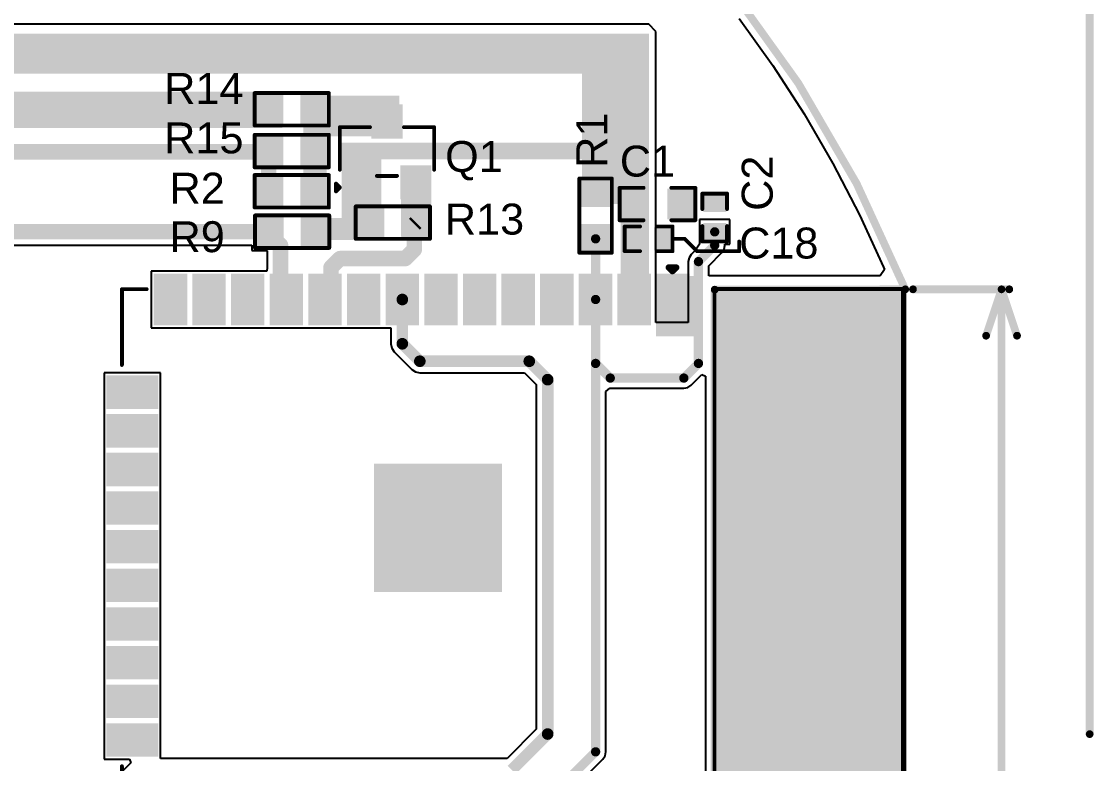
# Model space of a CAD drawing. Header units: inches. Extents: x -5 to 433, y -20 to 71.
# Drawn here: x 55.97 to 91.19, y 32.96 to 57.34 of the extents above; entities that cross this region are included whole.
import ezdxf

# ---------------------------------------------------------------- set-up
doc = ezdxf.new("R2010")
doc.units = ezdxf.units.IN
for name, color, linetype in [('Board Outline', 216, 'Continuous'), ('Deimensions', 6, 'Continuous'), ('Keep-Out Layer', 6, 'Continuous'), ('Multi-Layer', 9, 'Continuous'), ('Top Layer', 1, 'Continuous'), ('Top Overlay', 2, 'Continuous'), ('Top Paste', 8, 'Continuous'), ('Top Solder', 216, 'Continuous')]:
    doc.layers.add(name, color=color, linetype=linetype)
doc.styles.add('Arial', font='', dxfattribs={"height": 0.2})
doc.styles.get('Arial').set_extended_font_data('Arial')

# ---------------------------------------------------------------- blocks, each defined once
blk = doc.blocks.new('R___0603_3')
at = {"layer": 'Top Layer'}
for points in [[(-0.381, 0.4445), (-0.381, -0.4445), (-1.143, -0.4445), (-1.143, 0.4445)], [(1.143, 0.4445), (1.143, -0.4445), (0.381, -0.4445), (0.381, 0.4445)]]:
    blk.add_hatch(color=1, dxfattribs=at).paths.add_polyline_path(points)
at = {"layer": 'Top Paste'}
for points in [[(-0.381, 0.4445), (-0.381, -0.4445), (-1.143, -0.4445), (-1.143, 0.4445)], [(1.143, 0.4445), (1.143, -0.4445), (0.381, -0.4445), (0.381, 0.4445)]]:
    blk.add_hatch(color=8, dxfattribs=at).paths.add_polyline_path(points)
at = {"layer": 'Top Solder'}
for points in [[(-0.2794, 0.5461), (-0.2794, -0.5461), (-1.2446, -0.5461), (-1.2446, 0.5461)], [(1.2446, 0.5461), (1.2446, -0.5461), (0.2794, -0.5461), (0.2794, 0.5461)]]:
    blk.add_hatch(color=216, dxfattribs=at).paths.add_polyline_path(points)
at = {"layer": 'Top Overlay', "const_width": 0.127}
for points in [[(-1.2192, 0.5334), (-1.2192, -0.5334)], [(1.2192, 0.5334), (-1.2192, 0.5334)], [(1.2192, 0.5334), (1.2192, -0.5334)], [(1.2192, -0.5334), (-1.2192, -0.5334)]]:
    blk.add_lwpolyline(points, dxfattribs=at)
at = {"layer": 'Top Overlay', "const_width": 0.0635}
for points in [[(-1.25095, 0.5334, 1), (-1.18745, 0.5334, 1)], [(-1.25095, 0.5334, 1), (-1.18745, 0.5334, 1)], [(1.18745, 0.5334, 1), (1.25095, 0.5334, 1)], [(1.18745, 0.5334, 1), (1.25095, 0.5334, 1)], [(-1.25095, -0.5334, 1), (-1.18745, -0.5334, 1)], [(-1.25095, -0.5334, 1), (-1.18745, -0.5334, 1)], [(1.18745, -0.5334, 1), (1.25095, -0.5334, 1)], [(1.18745, -0.5334, 1), (1.25095, -0.5334, 1)]]:
    blk.add_lwpolyline(points, format="xyb", close=True, dxfattribs=at)
blk = doc.blocks.new('R___0603_7')
at = {"layer": 'Top Layer'}
for points in [[(-0.381, 0.4445), (-0.381, -0.4445), (-1.143, -0.4445), (-1.143, 0.4445)], [(1.143, 0.4445), (1.143, -0.4445), (0.381, -0.4445), (0.381, 0.4445)]]:
    blk.add_hatch(color=1, dxfattribs=at).paths.add_polyline_path(points)
at = {"layer": 'Top Paste'}
for points in [[(-0.381, 0.4445), (-0.381, -0.4445), (-1.143, -0.4445), (-1.143, 0.4445)], [(1.143, 0.4445), (1.143, -0.4445), (0.381, -0.4445), (0.381, 0.4445)]]:
    blk.add_hatch(color=8, dxfattribs=at).paths.add_polyline_path(points)
at = {"layer": 'Top Solder'}
for points in [[(-0.2794, 0.5461), (-0.2794, -0.5461), (-1.2446, -0.5461), (-1.2446, 0.5461)], [(1.2446, 0.5461), (1.2446, -0.5461), (0.2794, -0.5461), (0.2794, 0.5461)]]:
    blk.add_hatch(color=216, dxfattribs=at).paths.add_polyline_path(points)
at = {"layer": 'Top Overlay', "const_width": 0.127}
for points in [[(-1.2192, -0.5334), (-1.2192, 0.5334)], [(1.2192, 0.5334), (-1.2192, 0.5334)], [(1.2192, -0.5334), (1.2192, 0.5334)], [(1.2192, -0.5334), (-1.2192, -0.5334)]]:
    blk.add_lwpolyline(points, dxfattribs=at)
at = {"layer": 'Top Overlay', "const_width": 0.0635}
for points in [[(-1.25095, 0.5334, 1), (-1.18745, 0.5334, 1)], [(-1.25095, 0.5334, 1), (-1.18745, 0.5334, 1)], [(1.18745, 0.5334, 1), (1.25095, 0.5334, 1)], [(1.18745, 0.5334, 1), (1.25095, 0.5334, 1)], [(-1.25095, -0.5334, 1), (-1.18745, -0.5334, 1)], [(-1.25095, -0.5334, 1), (-1.18745, -0.5334, 1)], [(1.18745, -0.5334, 1), (1.25095, -0.5334, 1)], [(1.18745, -0.5334, 1), (1.25095, -0.5334, 1)]]:
    blk.add_lwpolyline(points, format="xyb", close=True, dxfattribs=at)
blk = doc.blocks.new('C___0402_8')
at = {"layer": 'Top Layer'}
for points in [[(-0.699, -0.318), (-0.699, 0.317), (-0.241, 0.317), (-0.241, -0.318)], [(0.241, -0.318), (0.241, 0.317), (0.699, 0.317), (0.699, -0.318)]]:
    blk.add_hatch(color=1, dxfattribs=at).paths.add_polyline_path(points)
at = {"layer": 'Top Paste'}
for points in [[(-0.699, -0.318), (-0.699, 0.317), (-0.241, 0.317), (-0.241, -0.318)], [(0.241, -0.318), (0.241, 0.317), (0.699, 0.317), (0.699, -0.318)]]:
    blk.add_hatch(color=8, dxfattribs=at).paths.add_polyline_path(points)
at = {"layer": 'Top Solder'}
for points in [[(-0.758, -0.377), (-0.758, 0.377), (-0.181, 0.377), (-0.181, -0.377)], [(0.181, -0.377), (0.181, 0.377), (0.758, 0.377), (0.758, -0.377)]]:
    blk.add_hatch(color=216, dxfattribs=at).paths.add_polyline_path(points)
at = {"layer": 'Top Overlay', "const_width": 0.127}
for points in [[(-0.279, 0.406), (-0.787, 0.406)], [(-0.787, -0.406), (-0.787, 0.406)], [(0.787, 0.406), (0.279, 0.406)], [(0.787, -0.406), (0.787, 0.406)], [(-0.279, -0.406), (-0.787, -0.406)], [(0.787, -0.406), (0.279, -0.406)]]:
    blk.add_lwpolyline(points, dxfattribs=at)
at = {"layer": 'Top Overlay', "const_width": 0.0635}
for points in [[(-0.819, 0.406, 1), (-0.756, 0.406, 1)], [(-0.819, 0.406, 1), (-0.756, 0.406, 1)], [(-0.311, 0.406, 1), (-0.248, 0.406, 1)], [(0.248, 0.406, 1), (0.311, 0.406, 1)], [(0.756, 0.406, 1), (0.819, 0.406, 1)], [(0.756, 0.406, 1), (0.819, 0.406, 1)], [(-0.819, -0.406, 1), (-0.756, -0.406, 1)], [(-0.819, -0.406, 1), (-0.756, -0.406, 1)], [(-0.311, -0.406, 1), (-0.248, -0.406, 1)], [(0.248, -0.406, 1), (0.311, -0.406, 1)], [(0.756, -0.406, 1), (0.819, -0.406, 1)], [(0.756, -0.406, 1), (0.819, -0.406, 1)]]:
    blk.add_lwpolyline(points, format="xyb", close=True, dxfattribs=at)
blk = doc.blocks.new('38_SMD_M______10')
at = {"layer": 'Keep-Out Layer'}
blk.add_hatch(color=6, dxfattribs=at).paths.add_polyline_path([(-9.043, 10.287), (9.042, 10.287), (9.042, 16.383), (-9.043, 16.383)])
at = {"layer": 'Top Layer'}
for points in [[(-9.5, 9.33), (-8, 9.33), (-8, 8.43), (-9.5, 8.43)], [(8, 9.33), (9.5, 9.33), (9.5, 8.43), (8, 8.43)], [(-9.5, 8.06), (-8, 8.06), (-8, 7.16), (-9.5, 7.16)], [(8, 8.06), (9.5, 8.06), (9.5, 7.16), (8, 7.16)], [(-9.5, 6.79), (-8, 6.79), (-8, 5.89), (-9.5, 5.89)], [(8, 6.79), (9.5, 6.79), (9.5, 5.89), (8, 5.89)], [(-9.5, 5.52), (-8, 5.52), (-8, 4.62), (-9.5, 4.62)], [(8, 5.52), (9.5, 5.52), (9.5, 4.62), (8, 4.62)], [(-9.5, 4.25), (-8, 4.25), (-8, 3.35), (-9.5, 3.35)], [(8, 4.25), (9.5, 4.25), (9.5, 3.35), (8, 3.35)], [(-9.5, 2.98), (-8, 2.98), (-8, 2.08), (-9.5, 2.08)], [(-3.1, 3.01), (-2.2, 3.01), (-2.2, 2.11), (-3.1, 2.11)], [(-1.7, 3.01), (-0.8, 3.01), (-0.8, 2.11), (-1.7, 2.11)], [(-0.3, 3.01), (0.6, 3.01), (0.6, 2.11), (-0.3, 2.11)], [(8, 2.98), (9.5, 2.98), (9.5, 2.08), (8, 2.08)], [(-9.5, 1.71), (-8, 1.71), (-8, 0.81), (-9.5, 0.81)], [(-3.1, 1.61), (-2.2, 1.61), (-2.2, 0.71), (-3.1, 0.71)], [(-1.7, 1.61), (-0.8, 1.61), (-0.8, 0.71), (-1.7, 0.71)], [(-0.3, 1.61), (0.6, 1.61), (0.6, 0.71), (-0.3, 0.71)], [(8, 1.71), (9.5, 1.71), (9.5, 0.81), (8, 0.81)], [(-9.5, 0.44), (-8, 0.44), (-8, -0.46), (-9.5, -0.46)], [(8, 0.44), (9.5, 0.44), (9.5, -0.46), (8, -0.46)], [(-3.1, 0.21), (-2.2, 0.21), (-2.2, -0.69), (-3.1, -0.69)], [(-1.7, 0.21), (-0.8, 0.21), (-0.8, -0.69), (-1.7, -0.69)], [(-0.3, 0.21), (0.6, 0.21), (0.6, -0.69), (-0.3, -0.69)], [(-9.5, -0.83), (-8, -0.83), (-8, -1.73), (-9.5, -1.73)], [(8, -0.83), (9.5, -0.83), (9.5, -1.73), (8, -1.73)], [(-9.5, -2.1), (-8, -2.1), (-8, -3), (-9.5, -3)], [(8, -2.1), (9.5, -2.1), (9.5, -3), (8, -3)], [(-9.5, -3.37), (-8, -3.37), (-8, -4.27), (-9.5, -4.27)], [(8, -3.37), (9.5, -3.37), (9.5, -4.27), (8, -4.27)], [(-9.5, -4.64), (-8, -4.64), (-8, -5.54), (-9.5, -5.54)], [(8, -4.64), (9.5, -4.64), (9.5, -5.54), (8, -5.54)], [(-9.5, -5.91), (-8, -5.91), (-8, -6.81), (-9.5, -6.81)], [(8, -5.91), (9.5, -5.91), (9.5, -6.81), (8, -6.81)], [(-9.5, -7.18), (-8, -7.18), (-8, -8.08), (-9.5, -8.08)], [(8, -7.18), (9.5, -7.18), (9.5, -8.08), (8, -8.08)], [(-6.16, -9.63), (-6.16, -8.13), (-5.26, -8.13), (-5.26, -9.63)], [(-4.89, -9.63), (-4.89, -8.13), (-3.99, -8.13), (-3.99, -9.63)], [(-3.62, -9.63), (-3.62, -8.13), (-2.72, -8.13), (-2.72, -9.63)], [(-2.35, -9.63), (-2.35, -8.13), (-1.45, -8.13), (-1.45, -9.63)], [(-1.08, -9.63), (-1.08, -8.13), (-0.18, -8.13), (-0.18, -9.63)], [(0.19, -9.63), (0.19, -8.13), (1.09, -8.13), (1.09, -9.63)], [(1.46, -9.63), (1.46, -8.13), (2.36, -8.13), (2.36, -9.63)], [(2.73, -9.63), (2.73, -8.13), (3.63, -8.13), (3.63, -9.63)], [(4, -9.63), (4, -8.13), (4.9, -8.13), (4.9, -9.63)], [(5.27, -9.63), (5.27, -8.13), (6.17, -8.13), (6.17, -9.63)]]:
    blk.add_hatch(color=1, dxfattribs=at).paths.add_polyline_path(points)
at = {"layer": 'Top Overlay'}
for points in [[(-7.899, 15.215), (-5.435, 15.215), (-5.435, 15.748), (-7.899, 15.748)], [(-7.899, 11.582), (-7.188, 11.582), (-7.188, 15.748), (-7.899, 15.748)], [(-5.435, 15.748), (-6.147, 15.748), (-6.147, 11.582), (-5.435, 11.582)], [(-5.512, 15.215), (-2.972, 15.215), (-2.972, 15.748), (-5.512, 15.748)], [(-2.972, 13.208), (-2.972, 15.748), (-3.505, 15.748), (-3.505, 13.208)], [(-1.498, 15.215), (1.042, 15.215), (1.042, 15.748), (-1.498, 15.748)], [(-0.965, 13.208), (-0.965, 15.748), (-1.498, 15.748), (-1.498, 13.208)], [(0.508, 15.748), (0.508, 13.208), (1.042, 13.208), (1.042, 15.748)], [(2.515, 15.215), (5.055, 15.215), (5.055, 15.748), (2.515, 15.748)], [(3.048, 13.208), (3.048, 15.748), (2.515, 15.748), (2.515, 13.208)], [(5.055, 13.208), (5.055, 15.748), (4.521, 15.748), (4.521, 13.208)], [(7.061, 13.208), (7.061, 15.748), (6.528, 15.748), (6.528, 13.208)], [(-3.505, 13.208), (-0.965, 13.208), (-0.965, 13.741), (-3.505, 13.741)], [(0.508, 13.208), (3.048, 13.208), (3.048, 13.741), (0.508, 13.741)], [(4.521, 13.208), (7.061, 13.208), (7.061, 13.741), (4.521, 13.741)], [(-9.521, 9.361), (-7.541, 9.361), (-7.541, 9.801), (-9.521, 9.801)], [(-7.959, 8.328), (-7.541, 8.328), (-7.541, 9.406), (-7.959, 9.406)]]:
    blk.add_hatch(color=2, dxfattribs=at).paths.add_polyline_path(points)
at = {"layer": 'Top Paste'}
for points in [[(-9.5, 9.33), (-8, 9.33), (-8, 8.43), (-9.5, 8.43)], [(8, 9.33), (9.5, 9.33), (9.5, 8.43), (8, 8.43)], [(-9.5, 8.06), (-8, 8.06), (-8, 7.16), (-9.5, 7.16)], [(8, 8.06), (9.5, 8.06), (9.5, 7.16), (8, 7.16)], [(-9.5, 6.79), (-8, 6.79), (-8, 5.89), (-9.5, 5.89)], [(8, 6.79), (9.5, 6.79), (9.5, 5.89), (8, 5.89)], [(-9.5, 5.52), (-8, 5.52), (-8, 4.62), (-9.5, 4.62)], [(8, 5.52), (9.5, 5.52), (9.5, 4.62), (8, 4.62)], [(-9.5, 4.25), (-8, 4.25), (-8, 3.35), (-9.5, 3.35)], [(8, 4.25), (9.5, 4.25), (9.5, 3.35), (8, 3.35)], [(-9.5, 2.98), (-8, 2.98), (-8, 2.08), (-9.5, 2.08)], [(-3.1, 3.01), (-2.2, 3.01), (-2.2, 2.11), (-3.1, 2.11)], [(-1.7, 3.01), (-0.8, 3.01), (-0.8, 2.11), (-1.7, 2.11)], [(-0.3, 3.01), (0.6, 3.01), (0.6, 2.11), (-0.3, 2.11)], [(8, 2.98), (9.5, 2.98), (9.5, 2.08), (8, 2.08)], [(-9.5, 1.71), (-8, 1.71), (-8, 0.81), (-9.5, 0.81)], [(-3.1, 1.61), (-2.2, 1.61), (-2.2, 0.71), (-3.1, 0.71)], [(-1.7, 1.61), (-0.8, 1.61), (-0.8, 0.71), (-1.7, 0.71)], [(-0.3, 1.61), (0.6, 1.61), (0.6, 0.71), (-0.3, 0.71)], [(8, 1.71), (9.5, 1.71), (9.5, 0.81), (8, 0.81)], [(-9.5, 0.44), (-8, 0.44), (-8, -0.46), (-9.5, -0.46)], [(8, 0.44), (9.5, 0.44), (9.5, -0.46), (8, -0.46)], [(-3.1, 0.21), (-2.2, 0.21), (-2.2, -0.69), (-3.1, -0.69)], [(-1.7, 0.21), (-0.8, 0.21), (-0.8, -0.69), (-1.7, -0.69)], [(-0.3, 0.21), (0.6, 0.21), (0.6, -0.69), (-0.3, -0.69)], [(-9.5, -0.83), (-8, -0.83), (-8, -1.73), (-9.5, -1.73)], [(8, -0.83), (9.5, -0.83), (9.5, -1.73), (8, -1.73)], [(-9.5, -2.1), (-8, -2.1), (-8, -3), (-9.5, -3)], [(8, -2.1), (9.5, -2.1), (9.5, -3), (8, -3)], [(-9.5, -3.37), (-8, -3.37), (-8, -4.27), (-9.5, -4.27)], [(8, -3.37), (9.5, -3.37), (9.5, -4.27), (8, -4.27)], [(-9.5, -4.64), (-8, -4.64), (-8, -5.54), (-9.5, -5.54)], [(8, -4.64), (9.5, -4.64), (9.5, -5.54), (8, -5.54)], [(-9.5, -5.91), (-8, -5.91), (-8, -6.81), (-9.5, -6.81)], [(8, -5.91), (9.5, -5.91), (9.5, -6.81), (8, -6.81)], [(-9.5, -7.18), (-8, -7.18), (-8, -8.08), (-9.5, -8.08)], [(8, -7.18), (9.5, -7.18), (9.5, -8.08), (8, -8.08)], [(-6.16, -9.63), (-6.16, -8.13), (-5.26, -8.13), (-5.26, -9.63)], [(-4.89, -9.63), (-4.89, -8.13), (-3.99, -8.13), (-3.99, -9.63)], [(-3.62, -9.63), (-3.62, -8.13), (-2.72, -8.13), (-2.72, -9.63)], [(-2.35, -9.63), (-2.35, -8.13), (-1.45, -8.13), (-1.45, -9.63)], [(-1.08, -9.63), (-1.08, -8.13), (-0.18, -8.13), (-0.18, -9.63)], [(0.19, -9.63), (0.19, -8.13), (1.09, -8.13), (1.09, -9.63)], [(1.46, -9.63), (1.46, -8.13), (2.36, -8.13), (2.36, -9.63)], [(2.73, -9.63), (2.73, -8.13), (3.63, -8.13), (3.63, -9.63)], [(4, -9.63), (4, -8.13), (4.9, -8.13), (4.9, -9.63)], [(5.27, -9.63), (5.27, -8.13), (6.17, -8.13), (6.17, -9.63)]]:
    blk.add_hatch(color=8, dxfattribs=at).paths.add_polyline_path(points)
at = {"layer": 'Top Solder'}
for points in [[(-9.602, 9.432), (-7.898, 9.432), (-7.898, 8.328), (-9.602, 8.328)], [(7.898, 9.432), (9.602, 9.432), (9.602, 8.328), (7.898, 8.328)], [(-9.602, 8.162), (-7.898, 8.162), (-7.898, 7.058), (-9.602, 7.058)], [(7.898, 8.162), (9.602, 8.162), (9.602, 7.058), (7.898, 7.058)], [(-9.602, 6.892), (-7.898, 6.892), (-7.898, 5.788), (-9.602, 5.788)], [(7.898, 6.892), (9.602, 6.892), (9.602, 5.788), (7.898, 5.788)], [(-9.602, 5.622), (-7.898, 5.622), (-7.898, 4.518), (-9.602, 4.518)], [(7.898, 5.622), (9.602, 5.622), (9.602, 4.518), (7.898, 4.518)], [(-9.602, 4.352), (-7.898, 4.352), (-7.898, 3.248), (-9.602, 3.248)], [(7.898, 4.352), (9.602, 4.352), (9.602, 3.248), (7.898, 3.248)], [(-9.602, 3.082), (-7.898, 3.082), (-7.898, 1.978), (-9.602, 1.978)], [(-3.202, 3.112), (-2.098, 3.112), (-2.098, 2.008), (-3.202, 2.008)], [(-1.802, 3.112), (-0.698, 3.112), (-0.698, 2.008), (-1.802, 2.008)], [(-0.402, 3.112), (0.702, 3.112), (0.702, 2.008), (-0.402, 2.008)], [(7.898, 3.082), (9.602, 3.082), (9.602, 1.978), (7.898, 1.978)], [(-9.602, 1.812), (-7.898, 1.812), (-7.898, 0.708), (-9.602, 0.708)], [(7.898, 1.812), (9.602, 1.812), (9.602, 0.708), (7.898, 0.708)], [(-3.202, 1.712), (-2.098, 1.712), (-2.098, 0.608), (-3.202, 0.608)], [(-1.802, 1.712), (-0.698, 1.712), (-0.698, 0.608), (-1.802, 0.608)], [(-0.402, 1.712), (0.702, 1.712), (0.702, 0.608), (-0.402, 0.608)], [(-9.602, 0.542), (-7.898, 0.542), (-7.898, -0.562), (-9.602, -0.562)], [(7.898, 0.542), (9.602, 0.542), (9.602, -0.562), (7.898, -0.562)], [(-3.202, 0.312), (-2.098, 0.312), (-2.098, -0.792), (-3.202, -0.792)], [(-1.802, 0.312), (-0.698, 0.312), (-0.698, -0.792), (-1.802, -0.792)], [(-0.402, 0.312), (0.702, 0.312), (0.702, -0.792), (-0.402, -0.792)], [(-9.602, -0.728), (-7.898, -0.728), (-7.898, -1.832), (-9.602, -1.832)], [(7.898, -0.728), (9.602, -0.728), (9.602, -1.832), (7.898, -1.832)], [(-9.602, -1.998), (-7.898, -1.998), (-7.898, -3.102), (-9.602, -3.102)], [(7.898, -1.998), (9.602, -1.998), (9.602, -3.102), (7.898, -3.102)], [(-9.602, -3.268), (-7.898, -3.268), (-7.898, -4.372), (-9.602, -4.372)], [(7.898, -3.268), (9.602, -3.268), (9.602, -4.372), (7.898, -4.372)], [(-9.602, -4.538), (-7.898, -4.538), (-7.898, -5.642), (-9.602, -5.642)], [(7.898, -4.538), (9.602, -4.538), (9.602, -5.642), (7.898, -5.642)], [(-9.602, -5.808), (-7.898, -5.808), (-7.898, -6.912), (-9.602, -6.912)], [(7.898, -5.808), (9.602, -5.808), (9.602, -6.912), (7.898, -6.912)], [(-9.602, -7.078), (-7.898, -7.078), (-7.898, -8.182), (-9.602, -8.182)], [(7.898, -7.078), (9.602, -7.078), (9.602, -8.182), (7.898, -8.182)], [(-6.262, -9.732), (-6.262, -8.028), (-5.158, -8.028), (-5.158, -9.732)], [(-4.992, -9.732), (-4.992, -8.028), (-3.888, -8.028), (-3.888, -9.732)], [(-3.722, -9.732), (-3.722, -8.028), (-2.618, -8.028), (-2.618, -9.732)], [(-2.452, -9.732), (-2.452, -8.028), (-1.348, -8.028), (-1.348, -9.732)], [(-1.182, -9.732), (-1.182, -8.028), (-0.078, -8.028), (-0.078, -9.732)], [(0.088, -9.732), (0.088, -8.028), (1.192, -8.028), (1.192, -9.732)], [(1.358, -9.732), (1.358, -8.028), (2.462, -8.028), (2.462, -9.732)], [(2.628, -9.732), (2.628, -8.028), (3.732, -8.028), (3.732, -9.732)], [(3.898, -9.732), (3.898, -8.028), (5.002, -8.028), (5.002, -9.732)], [(5.168, -9.732), (5.168, -8.028), (6.272, -8.028), (6.272, -9.732)]]:
    blk.add_hatch(color=216, dxfattribs=at).paths.add_polyline_path(points)
at = {"layer": 'Top Overlay'}
for points, const_width in [([(-9.096, 10.244), (-9.096, 16.434)], 0.127), ([(-9.096, 16.434), (9.091, 16.434)], 0.127), ([(9.091, 10.244), (9.091, 16.434)], 0.127), ([(-9.096, 10.244), (9.086, 10.244)], 0.127), ([(-9.804, 8.738), (-9.804, 8.992)], 0.2), ([(-9.677, 8.865), (-9.804, 8.992)], 0.2), ([(-9.804, 8.738), (-9.677, 8.865)], 0.2), ([(-9.089, -9.222), (-9.089, -8.409)], 0.127), ([(9.072, -9.222), (9.072, -8.409)], 0.127), ([(-6.6, -9.222), (-9.089, -9.222)], 0.127), ([(9.072, -9.222), (6.583, -9.222)], 0.127)]:
    blk.add_lwpolyline(points, dxfattribs=dict(at, const_width=const_width))
for points, const_width in [([(-9.127, 16.434, 1), (-9.064, 16.434, 1)], 0.0635), ([(-9.127, 16.434, 1), (-9.064, 16.434, 1)], 0.0635), ([(9.059, 16.434, 1), (9.123, 16.434, 1)], 0.0635), ([(9.059, 16.434, 1), (9.123, 16.434, 1)], 0.0635), ([(-9.127, 10.244, 1), (-9.064, 10.244, 1)], 0.0635), ([(-9.127, 10.244, 1), (-9.064, 10.244, 1)], 0.0635), ([(9.054, 10.244, 1), (9.118, 10.244, 1)], 0.0635), ([(9.059, 10.244, 1), (9.123, 10.244, 1)], 0.0635), ([(-9.854, 8.992, 1), (-9.754, 8.992, 1)], 0.1), ([(-9.854, 8.992, 1), (-9.754, 8.992, 1)], 0.1), ([(-9.854, 8.738, 1), (-9.754, 8.738, 1)], 0.1), ([(-9.854, 8.738, 1), (-9.754, 8.738, 1)], 0.1), ([(-9.727, 8.865, 1), (-9.627, 8.865, 1)], 0.1), ([(-9.727, 8.865, 1), (-9.627, 8.865, 1)], 0.1), ([(-9.121, -8.409, 1), (-9.057, -8.409, 1)], 0.0635), ([(9.04, -8.409, 1), (9.104, -8.409, 1)], 0.0635), ([(-9.121, -9.222, 1), (-9.057, -9.222, 1)], 0.0635), ([(-9.121, -9.222, 1), (-9.057, -9.222, 1)], 0.0635), ([(-6.632, -9.222, 1), (-6.568, -9.222, 1)], 0.0635), ([(6.551, -9.222, 1), (6.614, -9.222, 1)], 0.0635), ([(9.04, -9.222, 1), (9.104, -9.222, 1)], 0.0635), ([(9.04, -9.222, 1), (9.104, -9.222, 1)], 0.0635)]:
    blk.add_lwpolyline(points, format="xyb", close=True, dxfattribs=dict(at, const_width=const_width))
blk = doc.blocks.new('R___0603_14')
at = {"layer": 'Top Layer'}
for points in [[(-0.381, 0.4445), (-0.381, -0.4445), (-1.143, -0.4445), (-1.143, 0.4445)], [(1.143, 0.4445), (1.143, -0.4445), (0.381, -0.4445), (0.381, 0.4445)]]:
    blk.add_hatch(color=1, dxfattribs=at).paths.add_polyline_path(points)
at = {"layer": 'Top Paste'}
for points in [[(-0.381, 0.4445), (-0.381, -0.4445), (-1.143, -0.4445), (-1.143, 0.4445)], [(1.143, 0.4445), (1.143, -0.4445), (0.381, -0.4445), (0.381, 0.4445)]]:
    blk.add_hatch(color=8, dxfattribs=at).paths.add_polyline_path(points)
at = {"layer": 'Top Solder'}
for points in [[(-0.2794, 0.5461), (-0.2794, -0.5461), (-1.2446, -0.5461), (-1.2446, 0.5461)], [(1.2446, 0.5461), (1.2446, -0.5461), (0.2794, -0.5461), (0.2794, 0.5461)]]:
    blk.add_hatch(color=216, dxfattribs=at).paths.add_polyline_path(points)
at = {"layer": 'Top Overlay', "const_width": 0.127}
for points in [[(1.2192, 0.5334), (-1.2192, 0.5334)], [(-1.2192, 0.5334), (-1.2192, -0.5334)], [(1.2192, 0.5334), (1.2192, -0.5334)], [(1.2192, -0.5334), (-1.2192, -0.5334)]]:
    blk.add_lwpolyline(points, dxfattribs=at)
at = {"layer": 'Top Overlay', "const_width": 0.0635}
for points in [[(-1.25095, 0.5334, 1), (-1.18745, 0.5334, 1)], [(-1.25095, 0.5334, 1), (-1.18745, 0.5334, 1)], [(1.18745, 0.5334, 1), (1.25095, 0.5334, 1)], [(1.18745, 0.5334, 1), (1.25095, 0.5334, 1)], [(-1.25095, -0.5334, 1), (-1.18745, -0.5334, 1)], [(-1.25095, -0.5334, 1), (-1.18745, -0.5334, 1)], [(1.18745, -0.5334, 1), (1.25095, -0.5334, 1)], [(1.18745, -0.5334, 1), (1.25095, -0.5334, 1)]]:
    blk.add_lwpolyline(points, format="xyb", close=True, dxfattribs=at)
blk = doc.blocks.new('R___0603_15')
at = {"layer": 'Top Layer'}
for points in [[(-0.381, 0.4445), (-0.381, -0.4445), (-1.143, -0.4445), (-1.143, 0.4445)], [(1.143, 0.4445), (1.143, -0.4445), (0.381, -0.4445), (0.381, 0.4445)]]:
    blk.add_hatch(color=1, dxfattribs=at).paths.add_polyline_path(points)
at = {"layer": 'Top Paste'}
for points in [[(-0.381, 0.4445), (-0.381, -0.4445), (-1.143, -0.4445), (-1.143, 0.4445)], [(1.143, 0.4445), (1.143, -0.4445), (0.381, -0.4445), (0.381, 0.4445)]]:
    blk.add_hatch(color=8, dxfattribs=at).paths.add_polyline_path(points)
at = {"layer": 'Top Solder'}
for points in [[(-0.2794, 0.5461), (-0.2794, -0.5461), (-1.2446, -0.5461), (-1.2446, 0.5461)], [(1.2446, 0.5461), (1.2446, -0.5461), (0.2794, -0.5461), (0.2794, 0.5461)]]:
    blk.add_hatch(color=216, dxfattribs=at).paths.add_polyline_path(points)
at = {"layer": 'Top Overlay', "const_width": 0.127}
for points in [[(-1.2192, 0.5334), (1.2192, 0.5334)], [(-1.2192, -0.5334), (-1.2192, 0.5334)], [(1.2192, -0.5334), (1.2192, 0.5334)], [(-1.2192, -0.5334), (1.2192, -0.5334)]]:
    blk.add_lwpolyline(points, dxfattribs=at)
at = {"layer": 'Top Overlay', "const_width": 0.0635}
for points in [[(-1.25095, 0.5334, 1), (-1.18745, 0.5334, 1)], [(-1.25095, 0.5334, 1), (-1.18745, 0.5334, 1)], [(1.18745, 0.5334, 1), (1.25095, 0.5334, 1)], [(1.18745, 0.5334, 1), (1.25095, 0.5334, 1)], [(-1.25095, -0.5334, 1), (-1.18745, -0.5334, 1)], [(-1.25095, -0.5334, 1), (-1.18745, -0.5334, 1)], [(1.18745, -0.5334, 1), (1.25095, -0.5334, 1)], [(1.18745, -0.5334, 1), (1.25095, -0.5334, 1)]]:
    blk.add_lwpolyline(points, format="xyb", close=True, dxfattribs=at)
blk = doc.blocks.new('R___0603_16')
at = {"layer": 'Top Layer'}
for points in [[(-0.381, 0.4445), (-0.381, -0.4445), (-1.143, -0.4445), (-1.143, 0.4445)], [(1.143, 0.4445), (1.143, -0.4445), (0.381, -0.4445), (0.381, 0.4445)]]:
    blk.add_hatch(color=1, dxfattribs=at).paths.add_polyline_path(points)
at = {"layer": 'Top Paste'}
for points in [[(-0.381, 0.4445), (-0.381, -0.4445), (-1.143, -0.4445), (-1.143, 0.4445)], [(1.143, 0.4445), (1.143, -0.4445), (0.381, -0.4445), (0.381, 0.4445)]]:
    blk.add_hatch(color=8, dxfattribs=at).paths.add_polyline_path(points)
at = {"layer": 'Top Solder'}
for points in [[(-0.2794, 0.5461), (-0.2794, -0.5461), (-1.2446, -0.5461), (-1.2446, 0.5461)], [(1.2446, 0.5461), (1.2446, -0.5461), (0.2794, -0.5461), (0.2794, 0.5461)]]:
    blk.add_hatch(color=216, dxfattribs=at).paths.add_polyline_path(points)
at = {"layer": 'Top Overlay', "const_width": 0.127}
for points in [[(-1.2192, -0.5334), (-1.2192, 0.5334)], [(-1.2192, 0.5334), (1.2192, 0.5334)], [(1.2192, -0.5334), (1.2192, 0.5334)], [(-1.2192, -0.5334), (1.2192, -0.5334)]]:
    blk.add_lwpolyline(points, dxfattribs=at)
at = {"layer": 'Top Overlay', "const_width": 0.0635}
for points in [[(-1.25095, 0.5334, 1), (-1.18745, 0.5334, 1)], [(-1.25095, 0.5334, 1), (-1.18745, 0.5334, 1)], [(1.18745, 0.5334, 1), (1.25095, 0.5334, 1)], [(1.18745, 0.5334, 1), (1.25095, 0.5334, 1)], [(-1.25095, -0.5334, 1), (-1.18745, -0.5334, 1)], [(-1.25095, -0.5334, 1), (-1.18745, -0.5334, 1)], [(1.18745, -0.5334, 1), (1.25095, -0.5334, 1)], [(1.18745, -0.5334, 1), (1.25095, -0.5334, 1)]]:
    blk.add_lwpolyline(points, format="xyb", close=True, dxfattribs=at)
blk = doc.blocks.new('S___23_17')
at = {"layer": 'Top Layer'}
for points in [[(-0.41, 1.46), (0.41, 1.46), (0.41, 0.54), (-0.41, 0.54)], [(-1.36, -0.54), (-0.54, -0.54), (-0.54, -1.46), (-1.36, -1.46)], [(0.54, -0.54), (1.36, -0.54), (1.36, -1.46), (0.54, -1.46)]]:
    blk.add_hatch(color=1, dxfattribs=at).paths.add_polyline_path(points)
at = {"layer": 'Top Paste'}
for points in [[(-0.41, 1.46), (0.41, 1.46), (0.41, 0.54), (-0.41, 0.54)], [(-1.36, -0.54), (-0.54, -0.54), (-0.54, -1.46), (-1.36, -1.46)], [(0.54, -0.54), (1.36, -0.54), (1.36, -1.46), (0.54, -1.46)]]:
    blk.add_hatch(color=8, dxfattribs=at).paths.add_polyline_path(points)
at = {"layer": 'Top Solder'}
for points in [[(-0.512, 1.562), (0.512, 1.562), (0.512, 0.438), (-0.512, 0.438)], [(-1.462, -0.438), (-0.438, -0.438), (-0.438, -1.562), (-1.462, -1.562)], [(0.438, -0.438), (1.462, -0.438), (1.462, -1.562), (0.438, -1.562)]]:
    blk.add_hatch(color=216, dxfattribs=at).paths.add_polyline_path(points)
at = {"layer": 'Top Overlay', "const_width": 0.127}
for points in [[(-1.549, -0.584), (-1.549, 0.813)], [(-1.549, 0.813), (-0.559, 0.813)], [(0.559, 0.813), (1.549, 0.813)], [(1.549, -0.584), (1.549, 0.813)], [(-1.676, -1.041), (-1.549, -1.168)], [(-1.676, -1.295), (-1.676, -1.041)], [(-0.33, -0.787), (0.33, -0.787)], [(-1.676, -1.295), (-1.549, -1.168)]]:
    blk.add_lwpolyline(points, dxfattribs=at)
at = {"layer": 'Top Overlay', "const_width": 0.0635}
for points in [[(-1.581, 0.813, 1), (-1.518, 0.813, 1)], [(-1.581, 0.813, 1), (-1.518, 0.813, 1)], [(-0.591, 0.813, 1), (-0.527, 0.813, 1)], [(0.527, 0.813, 1), (0.591, 0.813, 1)], [(1.518, 0.813, 1), (1.581, 0.813, 1)], [(1.518, 0.813, 1), (1.581, 0.813, 1)], [(-1.581, -0.584, 1), (-1.518, -0.584, 1)], [(1.518, -0.584, 1), (1.581, -0.584, 1)], [(-1.708, -1.041, 1), (-1.645, -1.041, 1)], [(-1.708, -1.041, 1), (-1.645, -1.041, 1)], [(-0.362, -0.787, 1), (-0.298, -0.787, 1)], [(0.298, -0.787, 1), (0.362, -0.787, 1)], [(-1.708, -1.295, 1), (-1.645, -1.295, 1)], [(-1.708, -1.295, 1), (-1.645, -1.295, 1)], [(-1.581, -1.168, 1), (-1.518, -1.168, 1)], [(-1.581, -1.168, 1), (-1.518, -1.168, 1)]]:
    blk.add_lwpolyline(points, format="xyb", close=True, dxfattribs=at)
blk = doc.blocks.new('R___0603_20')
at = {"layer": 'Top Layer'}
for points in [[(-0.381, 0.4445), (-0.381, -0.4445), (-1.143, -0.4445), (-1.143, 0.4445)], [(1.143, 0.4445), (1.143, -0.4445), (0.381, -0.4445), (0.381, 0.4445)]]:
    blk.add_hatch(color=1, dxfattribs=at).paths.add_polyline_path(points)
at = {"layer": 'Top Paste'}
for points in [[(-0.381, 0.4445), (-0.381, -0.4445), (-1.143, -0.4445), (-1.143, 0.4445)], [(1.143, 0.4445), (1.143, -0.4445), (0.381, -0.4445), (0.381, 0.4445)]]:
    blk.add_hatch(color=8, dxfattribs=at).paths.add_polyline_path(points)
at = {"layer": 'Top Solder'}
for points in [[(-0.2794, 0.5461), (-0.2794, -0.5461), (-1.2446, -0.5461), (-1.2446, 0.5461)], [(1.2446, 0.5461), (1.2446, -0.5461), (0.2794, -0.5461), (0.2794, 0.5461)]]:
    blk.add_hatch(color=216, dxfattribs=at).paths.add_polyline_path(points)
at = {"layer": 'Top Overlay', "const_width": 0.127}
for points in [[(1.2192, 0.5334), (-1.2192, 0.5334)], [(-1.2192, 0.5334), (-1.2192, -0.5334)], [(1.2192, 0.5334), (1.2192, -0.5334)], [(1.2192, -0.5334), (-1.2192, -0.5334)]]:
    blk.add_lwpolyline(points, dxfattribs=at)
at = {"layer": 'Top Overlay', "const_width": 0.0635}
for points in [[(-1.25095, 0.5334, 1), (-1.18745, 0.5334, 1)], [(-1.25095, 0.5334, 1), (-1.18745, 0.5334, 1)], [(1.18745, 0.5334, 1), (1.25095, 0.5334, 1)], [(1.18745, 0.5334, 1), (1.25095, 0.5334, 1)], [(-1.25095, -0.5334, 1), (-1.18745, -0.5334, 1)], [(-1.25095, -0.5334, 1), (-1.18745, -0.5334, 1)], [(1.18745, -0.5334, 1), (1.25095, -0.5334, 1)], [(1.18745, -0.5334, 1), (1.25095, -0.5334, 1)]]:
    blk.add_lwpolyline(points, format="xyb", close=True, dxfattribs=at)
blk = doc.blocks.new('C___0402_31')
at = {"layer": 'Top Layer'}
for points in [[(-0.699, -0.318), (-0.699, 0.318), (-0.241, 0.318), (-0.241, -0.318)], [(0.241, -0.318), (0.241, 0.318), (0.699, 0.318), (0.699, -0.318)]]:
    blk.add_hatch(color=1, dxfattribs=at).paths.add_polyline_path(points)
at = {"layer": 'Top Paste'}
for points in [[(-0.699, -0.318), (-0.699, 0.318), (-0.241, 0.318), (-0.241, -0.318)], [(0.241, -0.318), (0.241, 0.318), (0.699, 0.318), (0.699, -0.318)]]:
    blk.add_hatch(color=8, dxfattribs=at).paths.add_polyline_path(points)
at = {"layer": 'Top Solder'}
for points in [[(-0.758, -0.377), (-0.758, 0.377), (-0.181, 0.377), (-0.181, -0.377)], [(0.181, -0.377), (0.181, 0.377), (0.758, 0.377), (0.758, -0.377)]]:
    blk.add_hatch(color=216, dxfattribs=at).paths.add_polyline_path(points)
at = {"layer": 'Top Overlay', "const_width": 0.127}
for points in [[(-0.787, 0.406), (-0.787, -0.406)], [(-0.279, 0.406), (-0.787, 0.406)], [(0.787, 0.406), (0.279, 0.406)], [(0.787, 0.406), (0.787, -0.406)], [(-0.279, -0.406), (-0.787, -0.406)], [(0.787, -0.406), (0.279, -0.406)]]:
    blk.add_lwpolyline(points, dxfattribs=at)
at = {"layer": 'Top Overlay', "const_width": 0.0635}
for points in [[(-0.819, 0.406, 1), (-0.756, 0.406, 1)], [(-0.819, 0.406, 1), (-0.756, 0.406, 1)], [(-0.311, 0.406, 1), (-0.248, 0.406, 1)], [(0.248, 0.406, 1), (0.311, 0.406, 1)], [(0.756, 0.406, 1), (0.819, 0.406, 1)], [(0.756, 0.406, 1), (0.819, 0.406, 1)], [(-0.819, -0.406, 1), (-0.756, -0.406, 1)], [(-0.819, -0.406, 1), (-0.756, -0.406, 1)], [(-0.311, -0.406, 1), (-0.248, -0.406, 1)], [(0.248, -0.406, 1), (0.311, -0.406, 1)], [(0.756, -0.406, 1), (0.819, -0.406, 1)], [(0.756, -0.406, 1), (0.819, -0.406, 1)]]:
    blk.add_lwpolyline(points, format="xyb", close=True, dxfattribs=at)
blk = doc.blocks.new('C___0603_43')
at = {"layer": 'Top Layer'}
for points in [[(-0.381, 0.445), (-0.381, -0.445), (-1.143, -0.445), (-1.143, 0.445)], [(1.143, 0.445), (1.143, -0.445), (0.381, -0.445), (0.381, 0.445)]]:
    blk.add_hatch(color=1, dxfattribs=at).paths.add_polyline_path(points)
at = {"layer": 'Top Paste'}
for points in [[(-0.381, 0.445), (-0.381, -0.445), (-1.143, -0.445), (-1.143, 0.445)], [(1.143, 0.445), (1.143, -0.445), (0.381, -0.445), (0.381, 0.445)]]:
    blk.add_hatch(color=8, dxfattribs=at).paths.add_polyline_path(points)
at = {"layer": 'Top Solder'}
for points in [[(-0.321, 0.504), (-0.321, -0.504), (-1.203, -0.504), (-1.203, 0.504)], [(1.203, 0.504), (1.203, -0.504), (0.321, -0.504), (0.321, 0.504)]]:
    blk.add_hatch(color=216, dxfattribs=at).paths.add_polyline_path(points)
at = {"layer": 'Top Overlay', "const_width": 0.127}
for points in [[(-1.245, 0.533), (-1.245, -0.533)], [(-0.457, 0.533), (-1.245, 0.533)], [(1.245, 0.533), (0.457, 0.533)], [(1.245, 0.533), (1.245, -0.533)], [(-0.457, -0.533), (-1.245, -0.533)], [(1.245, -0.533), (0.457, -0.533)]]:
    blk.add_lwpolyline(points, dxfattribs=at)
at = {"layer": 'Top Overlay', "const_width": 0.0635}
for points in [[(-1.276, 0.533, 1), (-1.213, 0.533, 1)], [(-1.276, 0.533, 1), (-1.213, 0.533, 1)], [(-0.489, 0.533, 1), (-0.425, 0.533, 1)], [(0.425, 0.533, 1), (0.489, 0.533, 1)], [(1.213, 0.533, 1), (1.276, 0.533, 1)], [(1.213, 0.533, 1), (1.276, 0.533, 1)], [(-1.276, -0.533, 1), (-1.213, -0.533, 1)], [(-1.276, -0.533, 1), (-1.213, -0.533, 1)], [(-0.489, -0.533, 1), (-0.425, -0.533, 1)], [(0.425, -0.533, 1), (0.489, -0.533, 1)], [(1.213, -0.533, 1), (1.276, -0.533, 1)], [(1.213, -0.533, 1), (1.276, -0.533, 1)]]:
    blk.add_lwpolyline(points, format="xyb", close=True, dxfattribs=at)

msp = doc.modelspace()

# ---------------------------------------------------------------- hatches: boundary and pattern name
at = {"layer": 'Top Layer'}
for points in [[(10.338, 55.626), (76.581, 55.626), (76.581, 56.947), (10.338, 56.947)], [(74.384, 51.346), (76.581, 51.346), (76.581, 56.947), (74.384, 56.947)], [(24.106, 55.042), (24.106, 53.848), (64.541, 53.848), (64.541, 55.042)], [(65.227, 54.902), (65.227, 53.565), (68.384, 53.565), (68.384, 54.902)], [(65.227, 51.321), (65.989, 51.321), (65.989, 54.508), (65.227, 54.508)], [(66.484, 52.819), (74.828, 52.819), (74.828, 53.365), (66.484, 53.365)], [(66.484, 50.159), (67.786, 50.159), (67.786, 53.365), (66.484, 53.365)], [(68.44, 50.285), (69.43, 50.285), (69.43, 52.597), (68.44, 52.597)], [(75.648, 47.459), (76.581, 47.459), (76.581, 52.705), (75.648, 52.705)], [(65.239, 50.159), (67.786, 50.159), (67.786, 50.883), (65.239, 50.883)], [(67.544, 38.605), (71.752, 38.605), (71.752, 42.813), (67.544, 42.813)]]:
    msp.add_hatch(color=1, dxfattribs=at).paths.add_polyline_path(points)

# ---------------------------------------------------------------- linework, layer by layer
at = {"layer": 'Board Outline', "const_width": 0.254}
msp.add_lwpolyline([(76.75, 61.298, -0.095808), (85, 48.544)], format="xyb", dxfattribs=at)
for points in [[(78.74, 48.533), (85, 48.544)], [(78.74, 30.393), (78.74, 48.533)]]:
    msp.add_lwpolyline(points, dxfattribs=at)
at = {"layer": 'Board Outline', "const_width": 0.127}
for points in [[(78.677, 48.533, 1), (78.803, 48.533, 1)], [(78.677, 48.533, 1), (78.803, 48.533, 1)], [(84.936, 48.544, 1), (85.063, 48.544, 1)], [(84.936, 48.544, 1), (85.063, 48.544, 1)]]:
    msp.add_lwpolyline(points, format="xyb", close=True, dxfattribs=at)
at = {"layer": 'Deimensions', "const_width": 0.254}
for points in [[(91.059, 33.931), (91.059, 70.714)], [(85.254, 48.544), (88.417, 48.544)], [(87.655, 47.02), (88.163, 48.544)], [(88.163, 48.544), (88.671, 47.02)], [(88.163, 29.512), (88.163, 48.544)]]:
    msp.add_lwpolyline(points, dxfattribs=at)
at = {"layer": 'Deimensions', "const_width": 0.127}
for points in [[(85.19, 48.544, 1), (85.317, 48.544, 1)], [(88.1, 48.544, 1), (88.227, 48.544, 1)], [(88.1, 48.544, 1), (88.227, 48.544, 1)], [(88.1, 48.544, 1), (88.227, 48.544, 1)], [(88.354, 48.544, 1), (88.481, 48.544, 1)], [(87.592, 47.02, 1), (87.719, 47.02, 1)], [(88.608, 47.02, 1), (88.735, 47.02, 1)], [(90.995, 33.931, 1), (91.122, 33.931, 1)]]:
    msp.add_lwpolyline(points, format="xyb", close=True, dxfattribs=at)
at = {"layer": 'Multi-Layer'}
for p, q in [((78.74, 48.533), (85, 48.544)), ((78.74, 30.397), (78.74, 48.533)), ((85, 48.544), (85, 30.411))]:
    msp.add_line(p, q, dxfattribs=at)
at = {"layer": 'Top Layer'}
for p, q in [((79.544, 57.437), (80.646, 55.899)), ((76.575, 57.252), (10.058, 57.252)), ((76.81, 57.017), (76.575, 57.252)), ((76.81, 47.459), (76.81, 57.017)), ((80.646, 55.899), (81.674, 54.311)), ((81.674, 54.311), (82.624, 52.675)), ((82.624, 52.675), (83.496, 50.995)), ((79.235, 50.838), (78.245, 50.838)), ((78.245, 50.838), (78.245, 50.025)), ((79.235, 50.025), (79.235, 50.838)), ((83.496, 50.995), (84.286, 49.276)), ((78.245, 50.025), (78.11, 49.833)), ((78.245, 50.025), (78.245, 50.025)), ((78.245, 50.025), (78.245, 50.025)), ((79.077, 49.987), (79.077, 50.025)), ((79.077, 50.025), (79.235, 50.025)), ((40.347, 49.998), (63.537, 49.998)), ((63.537, 49.998), (63.537, 49.816)), ((63.537, 49.816), (64.032, 49.816)), ((64.032, 49.816), (64.037, 49.811)), ((64.037, 49.811), (64.037, 49.259)), ((77.969, 49.692), (77.896, 49.583)), ((78.11, 49.833), (77.969, 49.692)), ((78.543, 49.314), (78.978, 49.749)), ((78.978, 49.749), (79.051, 49.858)), ((79.051, 49.858), (79.077, 49.987)), ((77.896, 49.583), (77.87, 49.454)), ((77.87, 49.454), (77.87, 48.857)), ((78.543, 48.987), (78.543, 49.314)), ((61.374, 49.136), (60.231, 49.136)), ((60.231, 49.136), (60.231, 47.281)), ((61.501, 49.136), (61.374, 49.136)), ((61.613, 49.136), (61.501, 49.136)), ((62.644, 49.136), (61.613, 49.136)), ((62.771, 49.136), (62.644, 49.136)), ((62.883, 49.136), (62.771, 49.136)), ((63.91, 49.136), (62.883, 49.136)), ((64.026, 49.136), (63.91, 49.136)), ((64.037, 49.259), (64.026, 49.136)), ((84.176, 48.987), (78.543, 48.987)), ((84.318, 49.197), (84.176, 48.987)), ((84.286, 49.276), (84.318, 49.197)), ((77.87, 48.857), (77.868, 47.459)), ((60.231, 47.281), (61.374, 47.281)), ((61.374, 47.281), (61.486, 47.281)), ((61.486, 47.281), (61.613, 47.281)), ((61.613, 47.281), (62.644, 47.281)), ((62.644, 47.281), (62.756, 47.281)), ((62.756, 47.281), (62.883, 47.281)), ((62.883, 47.281), (63.914, 47.281)), ((63.914, 47.281), (64.026, 47.281)), ((64.026, 47.281), (64.153, 47.281)), ((64.153, 47.281), (65.296, 47.281)), ((65.296, 47.281), (65.296, 47.281)), ((65.296, 47.281), (65.311, 47.281)), ((65.311, 47.281), (65.311, 47.281)), ((65.311, 47.281), (66.454, 47.281)), ((66.454, 47.281), (66.566, 47.281)), ((66.566, 47.281), (66.566, 47.281)), ((66.566, 47.281), (66.581, 47.281)), ((66.581, 47.281), (66.581, 47.281)), ((66.581, 47.281), (67.836, 47.281)), ((67.836, 47.281), (67.836, 47.281)), ((67.836, 47.281), (67.851, 47.281)), ((67.851, 47.281), (67.851, 47.281)), ((67.851, 47.281), (68.103, 47.281)), ((68.103, 47.281), (68.103, 46.755)), ((77.868, 47.459), (76.81, 47.459)), ((68.103, 46.755), (68.131, 46.611)), ((68.131, 46.611), (68.213, 46.489)), ((68.213, 46.489), (68.787, 45.915)), ((60.536, 45.796), (58.681, 45.796)), ((58.681, 45.796), (58.681, 44.653)), ((60.536, 44.653), (60.536, 45.796)), ((68.787, 45.915), (68.909, 45.834)), ((68.909, 45.834), (69.052, 45.805)), ((69.052, 45.805), (72.493, 45.805)), ((72.493, 45.805), (72.878, 45.42)), ((77.965, 45.391), (78.318, 45.744)), ((78.318, 45.744), (78.435, 45.696)), ((78.435, 45.696), (78.435, 30.277)), ((72.878, 45.42), (72.878, 34.09)), ((75.165, 45.192), (75.292, 45.296)), ((75.165, 33.35), (75.165, 45.192)), ((75.292, 45.296), (75.308, 45.293)), ((75.308, 45.293), (77.727, 45.293)), ((77.727, 45.293), (77.855, 45.318)), ((77.855, 45.318), (77.965, 45.391)), ((58.681, 44.653), (58.681, 44.541)), ((58.681, 44.541), (58.681, 44.414)), ((58.681, 44.414), (58.681, 43.383)), ((60.536, 44.526), (60.536, 44.653)), ((60.536, 44.414), (60.536, 44.526)), ((60.536, 43.383), (60.536, 44.414)), ((58.681, 43.383), (58.681, 43.271)), ((60.536, 43.256), (60.536, 43.383)), ((58.681, 43.271), (58.681, 43.144)), ((58.681, 43.144), (58.681, 42.113)), ((60.536, 43.144), (60.536, 43.256)), ((60.536, 42.113), (60.536, 43.144)), ((58.681, 42.113), (58.681, 42.001)), ((58.681, 42.001), (58.681, 41.874)), ((60.536, 41.986), (60.536, 42.113)), ((60.536, 41.874), (60.536, 41.986)), ((58.681, 41.874), (58.681, 40.843)), ((60.536, 40.843), (60.536, 41.874)), ((58.681, 40.843), (58.681, 40.731)), ((58.681, 40.731), (58.681, 40.604)), ((58.681, 40.604), (58.681, 39.573)), ((60.536, 40.716), (60.536, 40.843)), ((60.536, 40.604), (60.536, 40.716)), ((60.536, 39.573), (60.536, 40.604)), ((58.681, 39.573), (58.681, 39.461)), ((58.681, 39.461), (58.681, 39.334)), ((60.536, 39.446), (60.536, 39.573)), ((58.681, 39.334), (58.681, 38.303)), ((60.536, 39.334), (60.536, 39.446)), ((60.536, 38.303), (60.536, 39.334)), ((58.681, 38.303), (58.681, 38.191)), ((58.681, 38.191), (58.681, 38.064)), ((58.681, 38.064), (58.681, 37.033)), ((60.536, 38.176), (60.536, 38.303)), ((60.536, 38.064), (60.536, 38.176)), ((60.536, 37.033), (60.536, 38.064)), ((58.681, 37.033), (58.681, 36.921)), ((60.536, 36.906), (60.536, 37.033)), ((58.681, 36.921), (58.681, 36.794)), ((58.681, 36.794), (58.681, 35.763)), ((60.536, 36.794), (60.536, 36.906)), ((60.536, 35.763), (60.536, 36.794)), ((58.681, 35.763), (58.681, 35.651)), ((58.681, 35.651), (58.681, 35.524)), ((60.536, 35.636), (60.536, 35.763)), ((60.536, 35.524), (60.536, 35.636)), ((58.681, 35.524), (58.681, 34.493)), ((60.536, 34.493), (60.536, 35.524)), ((58.681, 34.493), (58.681, 34.381)), ((58.681, 34.381), (58.681, 34.254)), ((58.681, 34.254), (58.681, 33.111)), ((60.536, 34.366), (60.536, 34.493)), ((60.536, 34.254), (60.536, 34.366)), ((60.536, 33.13), (60.536, 34.254)), ((72.878, 34.09), (71.918, 33.13)), ((58.681, 33.111), (59.513, 33.111)), ((59.513, 33.111), (59.564, 32.984)), ((71.918, 33.13), (60.536, 33.13)), ((73.749, 31.795), (75.066, 33.112)), ((75.066, 33.112), (75.139, 33.221)), ((75.139, 33.221), (75.165, 33.35)), ((59.564, 32.984), (58.683, 32.103))]:
    msp.add_line(p, q, dxfattribs=at)
for points, const_width in [([(39.695, 53.061), (64.084, 53.061)], 0.508), ([(64.084, 51.765), (64.084, 53.061)], 0.508), ([(68.874, 50.682), (68.929, 50.736)], 0.508), ([(68.874, 49.853), (68.874, 50.682)], 0.508), ([(40.164, 50.438), (64.096, 50.438)], 0.508), ([(64.096, 50.375), (64.096, 50.438)], 0.508), ([(64.096, 50.375), (64.477, 49.994)], 0.508), ([(76.098, 48.209), (76.098, 50.203)], 0.508), ([(78.74, 49.987), (78.74, 50.432)], 0.305), ([(64.477, 48.4), (64.477, 49.994)], 0.508), ([(68.577, 49.555), (68.874, 49.853)], 0.508), ([(74.828, 48.209), (74.828, 50.203)], 0.305), ([(78.207, 49.454), (78.74, 49.987)], 0.305), ([(66.134, 49.258), (66.432, 49.555)], 0.508), ([(66.432, 49.555), (68.577, 49.555)], 0.508), ([(66.134, 48.405), (66.134, 49.258)], 0.508), ([(78.207, 46.109), (78.207, 49.454)], 0.305), ([(64.477, 48.4), (64.668, 48.209)], 0.508), ([(65.938, 48.209), (66.134, 48.405)], 0.508), ([(68.478, 46.755), (68.478, 48.209)], 0.381), ([(74.828, 46.109), (74.828, 48.209)], 0.305), ([(68.478, 46.755), (69.052, 46.181)], 0.381), ([(69.052, 46.181), (72.648, 46.181)], 0.381), ([(72.648, 46.181), (73.254, 45.576)], 0.381), ([(74.828, 33.35), (74.828, 46.109)], 0.305), ([(74.828, 46.109), (75.308, 45.629)], 0.305), ([(77.727, 45.629), (78.207, 46.109)], 0.305), ([(73.254, 33.934), (73.254, 45.576)], 0.381), ([(75.308, 45.629), (77.727, 45.629)], 0.305), ([(72.073, 32.754), (73.254, 33.934)], 0.381), ([(73.511, 32.033), (74.828, 33.35)], 0.305)]:
    msp.add_lwpolyline(points, dxfattribs=dict(at, const_width=const_width))
for points, const_width in [([(63.957, 53.061, 1), (64.211, 53.061, 1)], 0.254), ([(63.957, 53.061, 1), (64.211, 53.061, 1)], 0.254), ([(63.957, 51.765, 1), (64.211, 51.765, 1)], 0.254), ([(68.747, 50.682, 1), (69.001, 50.682, 1)], 0.254), ([(68.747, 50.682, 1), (69.001, 50.682, 1)], 0.254), ([(68.802, 50.736, 1), (69.056, 50.736, 1)], 0.254), ([(63.969, 50.438, 1), (64.223, 50.438, 1)], 0.254), ([(63.969, 50.438, 1), (64.223, 50.438, 1)], 0.254), ([(63.969, 50.375, 1), (64.223, 50.375, 1)], 0.254), ([(63.969, 50.375, 1), (64.223, 50.375, 1)], 0.254), ([(75.971, 50.203, 1), (76.225, 50.203, 1)], 0.254), ([(78.664, 50.432, 1), (78.816, 50.432, 1)], 0.152), ([(64.35, 49.994, 1), (64.604, 49.994, 1)], 0.254), ([(64.35, 49.994, 1), (64.604, 49.994, 1)], 0.254), ([(68.747, 49.853, 1), (69.001, 49.853, 1)], 0.254), ([(68.747, 49.853, 1), (69.001, 49.853, 1)], 0.254), ([(74.752, 50.203, 1), (74.905, 50.203, 1)], 0.152), ([(78.664, 49.987, 1), (78.816, 49.987, 1)], 0.152), ([(78.664, 49.987, 1), (78.816, 49.987, 1)], 0.152), ([(66.305, 49.555, 1), (66.559, 49.555, 1)], 0.254), ([(66.305, 49.555, 1), (66.559, 49.555, 1)], 0.254), ([(68.45, 49.555, 1), (68.704, 49.555, 1)], 0.254), ([(68.45, 49.555, 1), (68.704, 49.555, 1)], 0.254), ([(66.007, 49.258, 1), (66.261, 49.258, 1)], 0.254), ([(66.007, 49.258, 1), (66.261, 49.258, 1)], 0.254), ([(78.13, 49.454, 1), (78.283, 49.454, 1)], 0.152), ([(78.13, 49.454, 1), (78.283, 49.454, 1)], 0.152), ([(64.35, 48.4, 1), (64.604, 48.4, 1)], 0.254), ([(64.35, 48.4, 1), (64.604, 48.4, 1)], 0.254), ([(66.007, 48.405, 1), (66.261, 48.405, 1)], 0.254), ([(66.007, 48.405, 1), (66.261, 48.405, 1)], 0.254), ([(64.541, 48.209, 1), (64.795, 48.209, 1)], 0.254), ([(65.811, 48.209, 1), (66.065, 48.209, 1)], 0.254), ([(68.383, 48.209, 1), (68.574, 48.209, 1)], 0.191), ([(74.752, 48.209, 1), (74.905, 48.209, 1)], 0.152), ([(74.752, 48.209, 1), (74.905, 48.209, 1)], 0.152), ([(75.971, 48.209, 1), (76.225, 48.209, 1)], 0.254), ([(68.383, 46.755, 1), (68.574, 46.755, 1)], 0.191), ([(68.383, 46.755, 1), (68.574, 46.755, 1)], 0.191), ([(68.957, 46.181, 1), (69.148, 46.181, 1)], 0.191), ([(68.957, 46.181, 1), (69.148, 46.181, 1)], 0.191), ([(72.553, 46.181, 1), (72.744, 46.181, 1)], 0.191), ([(72.553, 46.181, 1), (72.744, 46.181, 1)], 0.191), ([(74.752, 46.109, 1), (74.905, 46.109, 1)], 0.152), ([(74.752, 46.109, 1), (74.905, 46.109, 1)], 0.152), ([(74.752, 46.109, 1), (74.905, 46.109, 1)], 0.152), ([(78.13, 46.109, 1), (78.283, 46.109, 1)], 0.152), ([(78.13, 46.109, 1), (78.283, 46.109, 1)], 0.152), ([(73.158, 45.576, 1), (73.349, 45.576, 1)], 0.191), ([(73.158, 45.576, 1), (73.349, 45.576, 1)], 0.191), ([(75.232, 45.629, 1), (75.385, 45.629, 1)], 0.152), ([(75.232, 45.629, 1), (75.385, 45.629, 1)], 0.152), ([(77.65, 45.629, 1), (77.803, 45.629, 1)], 0.152), ([(77.65, 45.629, 1), (77.803, 45.629, 1)], 0.152), ([(73.158, 33.934, 1), (73.349, 33.934, 1)], 0.191), ([(73.158, 33.934, 1), (73.349, 33.934, 1)], 0.191), ([(74.752, 33.35, 1), (74.905, 33.35, 1)], 0.152), ([(74.752, 33.35, 1), (74.905, 33.35, 1)], 0.152)]:
    msp.add_lwpolyline(points, format="xyb", close=True, dxfattribs=dict(at, const_width=const_width))
at = {"layer": 'Top Overlay', "const_width": 0.127}
for points in [[(77.356, 50.203), (77.754, 50.203)], [(77.754, 50.203), (78.161, 49.797)], [(79.545, 49.797), (79.545, 50.114)], [(78.161, 49.797), (79.545, 49.797)]]:
    msp.add_lwpolyline(points, dxfattribs=at)
at = {"layer": 'Top Overlay', "const_width": 0.0635}
for points in [[(77.324, 50.203, 1), (77.387, 50.203, 1)], [(77.723, 50.203, 1), (77.786, 50.203, 1)], [(77.723, 50.203, 1), (77.786, 50.203, 1)], [(79.513, 50.114, 1), (79.576, 50.114, 1)], [(78.129, 49.797, 1), (78.192, 49.797, 1)], [(78.129, 49.797, 1), (78.192, 49.797, 1)], [(79.513, 49.797, 1), (79.576, 49.797, 1)], [(79.513, 49.797, 1), (79.576, 49.797, 1)]]:
    msp.add_lwpolyline(points, format="xyb", close=True, dxfattribs=at)

# ---------------------------------------------------------------- block references
for name, p in [('R___0603_15', (64.846, 54.458)), ('S___23_17', (67.974, 53.057)), ('R___0603_16', (68.167, 50.736))]:
    msp.add_blockref(name, p)
for name, p, rotation in [('R___0603_14', (64.846, 53.086), 180), ('R___0603_3', (64.846, 51.765), 180), ('R___0603_7', (74.828, 50.965), 270), ('C___0603_43', (76.86, 51.346), 180), ('C___0402_8', (78.74, 50.902), 270), ('R___0603_20', (64.858, 50.438), 180), ('C___0402_31', (76.568, 50.203), 180), ('38_SMD_M______10', (68.488, 39.459), 270)]:
    msp.add_blockref(name, p, dxfattribs=dict(rotation=rotation))

# ---------------------------------------------------------------- texts
at = {"layer": 'Top Overlay', "style": 'Arial'}
for s, p in [('R14', (60.656, 54.636)), ('R15', (60.656, 53.01)), ('Q1', (69.884, 52.4)), ('C1', (75.624, 52.248)), ('R2', (60.832, 51.359)), ('R13', (69.876, 50.343)), ('R9', (60.832, 49.765)), ('C18', (79.545, 49.556))]:
    msp.add_text(s, height=1.016, dxfattribs=at).set_placement(p)
for s, p in [('R1', (75.209, 52.536)), ('C2', (80.645, 51.122))]:
    msp.add_text(s, height=1.016, rotation=90, dxfattribs=at).set_placement(p)

doc.saveas('drawing.dxf')
